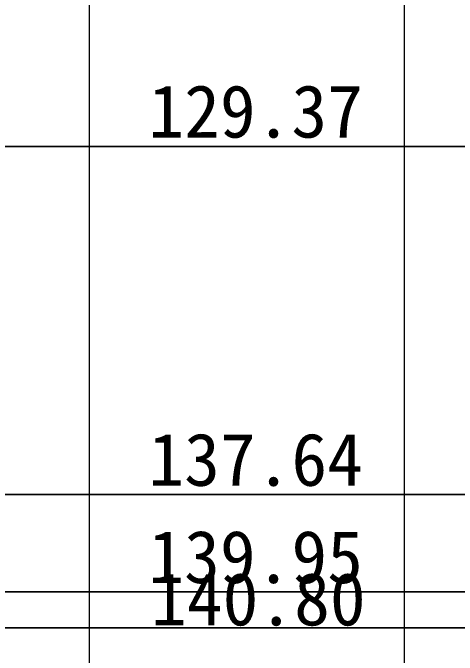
# Model space of a CAD drawing. Header units: millimetres. Extents: x -182 to 395, y -757 to 122.
# Drawn here: x -98.86 to -77.73, y -272.09 to -241.58 of the extents above; entities that cross this region are included whole.
import ezdxf

# ---------------------------------------------------------------- set-up
doc = ezdxf.new("R2010")
doc.units = ezdxf.units.MM
for name, color, linetype in [('KY2WL', 7, 'Continuous'), ('KY6WL', 7, 'Continuous'), ('岩性描述WT', 7, 'Continuous')]:
    doc.layers.add(name, color=color, linetype=linetype)
doc.styles.get("Standard").update_dxf_attribs({"font": ''})
doc.styles.get('Standard').set_extended_font_data('SimSun')

msp = doc.modelspace()

# ---------------------------------------------------------------- linework, layer by layer
at = {"layer": 'KY2WL', "lineweight": 20}
for p, q in [((-120.228, -247.928), (-35.228, -247.928)), ((-50.228, -247.928), (-109.228, -247.928)), ((-120.228, -264.468), (-35.228, -264.468)), ((-50.228, -264.468), (-109.228, -264.468)), ((-120.228, -269.088), (-35.228, -269.088)), ((-50.228, -269.088), (-109.228, -269.088)), ((-120.228, -270.788), (-35.228, -270.788)), ((-50.228, -270.788), (-109.228, -270.788))]:
    msp.add_line(p, q, dxfattribs=at)
at = {"layer": 'KY6WL', "lineweight": 20}
for p, q in [((-95.228, 10.812), (-95.228, -345.788)), ((-80.228, -345.788), (-80.228, 10.812))]:
    msp.add_line(p, q, dxfattribs=at)

# ---------------------------------------------------------------- texts
at = {"layer": '岩性描述WT', "lineweight": -3}
for s, p in [('129.37', (-92.413, -247.51)), ('137.64', (-92.413, -264.05)), ('139.95', (-92.413, -268.67)), ('140.80', (-92.284, -270.68))]:
    msp.add_text(s, height=2.5, dxfattribs=at).set_placement(p)

doc.saveas('drawing.dxf')
